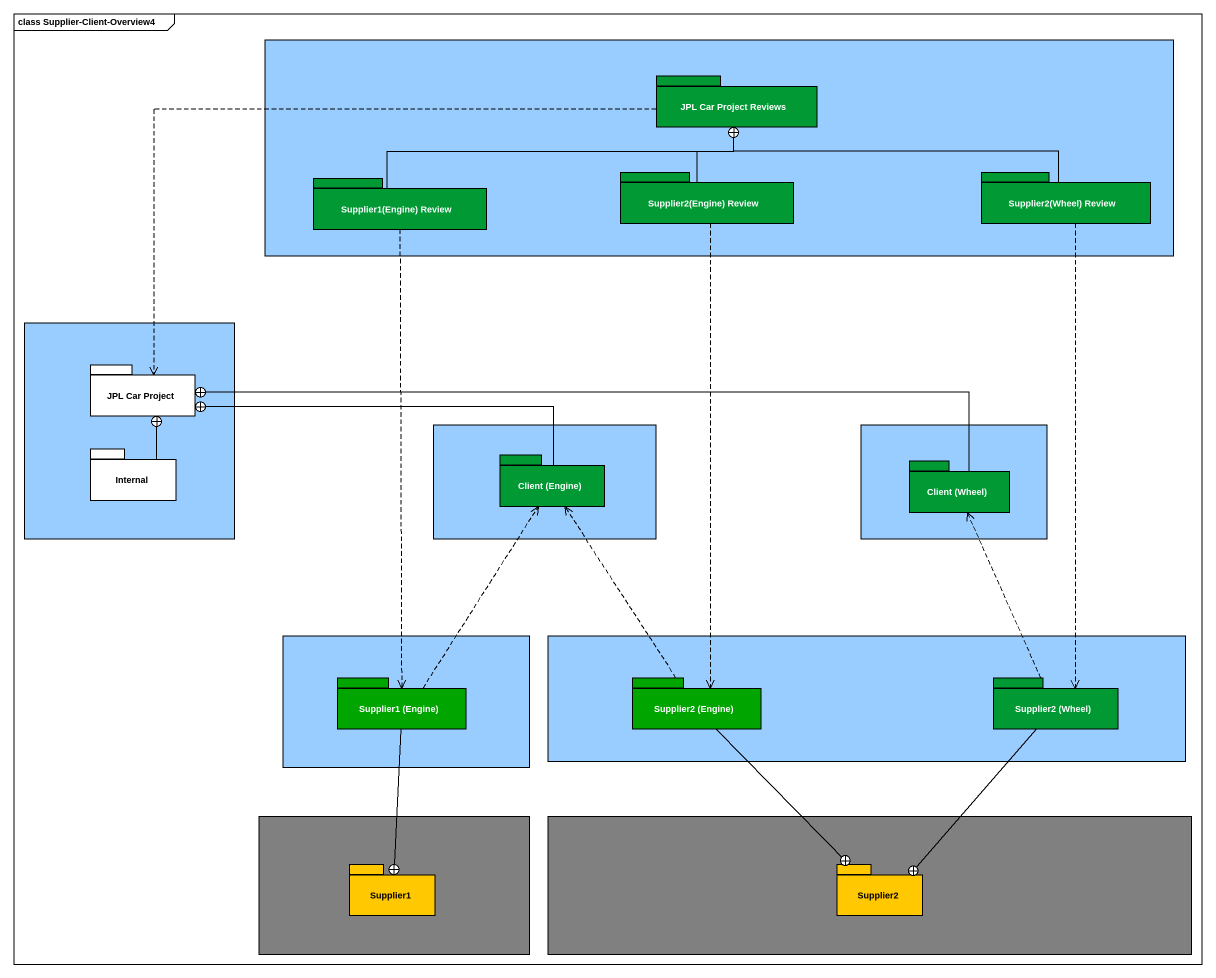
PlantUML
@startuml
mainframe class Supplier-Client-Overview4
rectangle " " as rectangle1 #99CCFF {
  package "JPL Car Project Reviews" as JPL_Car_Project_Reviews #009933 {
  }
  package "Supplier1(Engine) Review" as Supplier1_Engine_Review #009933 {
  }
  package "Supplier2(Engine) Review" as Supplier2_Engine_Review #009933 {
  }
  package "Supplier2(Wheel) Review" as Supplier2_Wheel_Review #009933 {
  }
}
rectangle " " as rectangle2 #99CCFF {
  package "JPL Car Project" as JPL_Car_Project {
  }
  package Internal {
  }
}
rectangle " " as rectangle3 #99CCFF {
  package "Client (Engine)" as Client_Engine #009933 {
  }
}
rectangle " " as rectangle4 #99CCFF {
  package "Client (Wheel)" as Client_Wheel #009933 {
  }
}
rectangle " " as rectangle5 #99CCFF {
  package "Supplier1 (Engine)" as Supplier1_Engine #00A500 {
  }
}
rectangle " " as rectangle6 #99CCFF {
  package "Supplier2 (Engine)" as Supplier2_Engine #00A500 {
  }
  package "Supplier2 (Wheel)" as Supplier2_Wheel #009933 {
  }
}
rectangle " " as rectangle7 #808080 {
  package Supplier1 #FFC800 {
  }
}
rectangle " " as rectangle8 #808080 {
  package Supplier2 #FFC800 {
  }
}
JPL_Car_Project_Reviews .left.> JPL_Car_Project
Supplier1_Engine_Review -right-+ JPL_Car_Project_Reviews
Supplier1_Engine_Review ..> Supplier1_Engine
Supplier2_Engine_Review -up-+ JPL_Car_Project_Reviews
Supplier2_Engine_Review ..> Supplier2_Engine
Supplier2_Wheel_Review -left-+ JPL_Car_Project_Reviews
Supplier2_Wheel_Review ..> Supplier2_Wheel
Internal -up-+ JPL_Car_Project
Client_Engine -left-+ JPL_Car_Project
Client_Wheel -left-+ JPL_Car_Project
Supplier1_Engine .up.> Client_Engine
Supplier1_Engine --+ Supplier1
Supplier2_Engine .up.> Client_Engine
Supplier2_Engine --+ Supplier2
Supplier2_Wheel .up.> Client_Wheel
Supplier2_Wheel --+ Supplier2
@enduml
